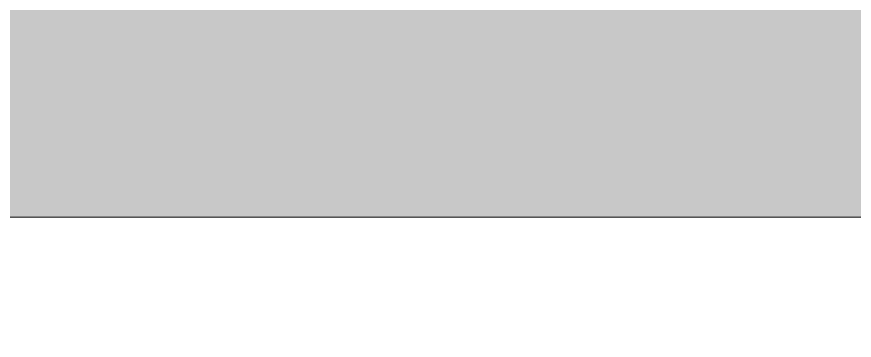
# Model space of a CAD drawing. Header units: millimetres. Extents: x 6676 to 14342, y 3639 to 5293.
# Drawn here: x 6989.17 to 6996.43, y 4679.91 to 4682.71 of the extents above; entities that cross this region are included whole.
import ezdxf

# ---------------------------------------------------------------- set-up
doc = ezdxf.new("R2010")
doc.units = ezdxf.units.MM
doc.layers.add('1 - bed panels', color=170, linetype='Continuous', lineweight=9)
doc.layers.add('1 - plaster', color=1, linetype='Continuous', lineweight=9)
doc.layers.add('A-dim-work', color=8, linetype='Continuous')

# ---------------------------------------------------------------- blocks, each defined once
blk = doc.blocks.new('bed')
at = {"layer": '1 - plaster', "true_color": 0xe0a352}
blk.add_hatch(color=33, dxfattribs=at).paths.add_polyline_path([(0, 0), (0, 1.8), (112, 1.7999), (112, 0.0001)])
at = {"layer": '1 - plaster'}
blk.add_lwpolyline([(112, 1.8), (112, 0), (0, 0), (0, 1.8), (112, 1.8)], dxfattribs=at)
blk = doc.blocks.new('det2')
at = {"layer": '1 - bed panels', "true_color": 0xc2c2c2}
h = blk.add_hatch(dxfattribs=at)
h.set_pattern_fill('LINE', color=9, scale=1.575, angle=-90)
h.set_pattern_definition([(270, (-7406.43, -5143.807), (5.000625, -2e-15), [])])
edge = h.paths.add_edge_path()
edge.add_arc((3.66041, 8.76147), 9.49536, 98.131876, 262.428208)
edge.add_line((2.40922, -0.6511), (2.31727, 18.16136))
edge = h.paths.add_edge_path()
edge.add_arc((-158.69895, -60.60174), 2, 360, 360.18959)
edge.add_line((-156.69896, -60.59512), (-156.69895, -60.60174))

msp = doc.modelspace()

# ---------------------------------------------------------------- block references
at = {"layer": 'A-dim-work'}
msp.add_blockref('bed', (6983.9685, 4680.978), dxfattribs=at)
at = {"layer": 'A-dim-work', "xscale": 10, "yscale": 10, "zscale": 10}
msp.add_blockref('det2', (8242.848, 4669.8523), dxfattribs=at)

doc.saveas('drawing.dxf')
